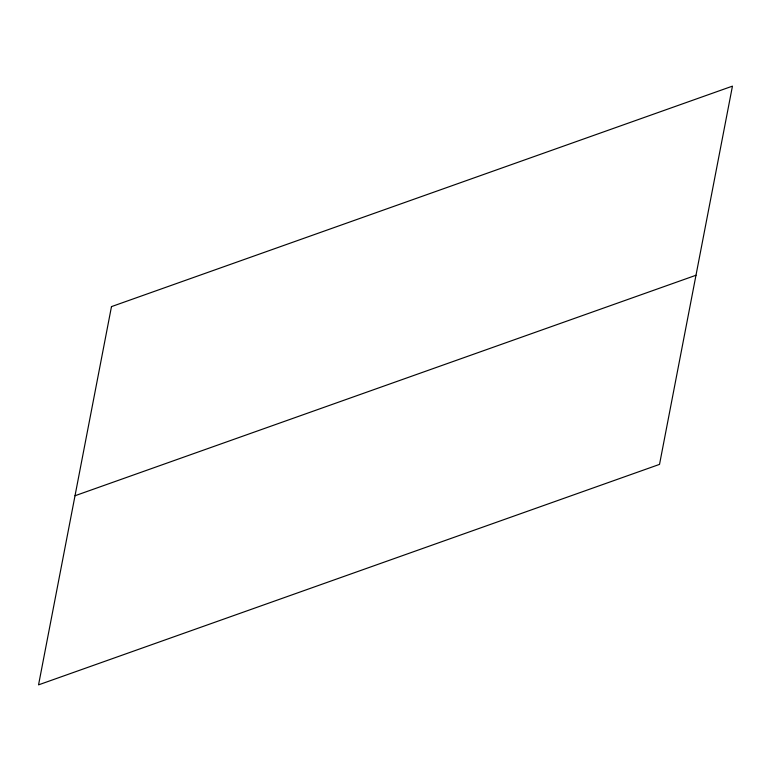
<?xml version="1.0" encoding="UTF-8"?>
<svg xmlns="http://www.w3.org/2000/svg" width="771" height="771" viewBox="0 0 771 771"><rect width="100%" height="100%" fill="white"/><g stroke="black" fill="none" stroke-linecap="round" stroke-linejoin="round"><path stroke-width="1.16" d="M75.009 495.743L695.991 275.257M111.477 306.617L38.55 684.86L659.523 464.383L732.45 86.14L111.477 306.617"/></g></svg>
